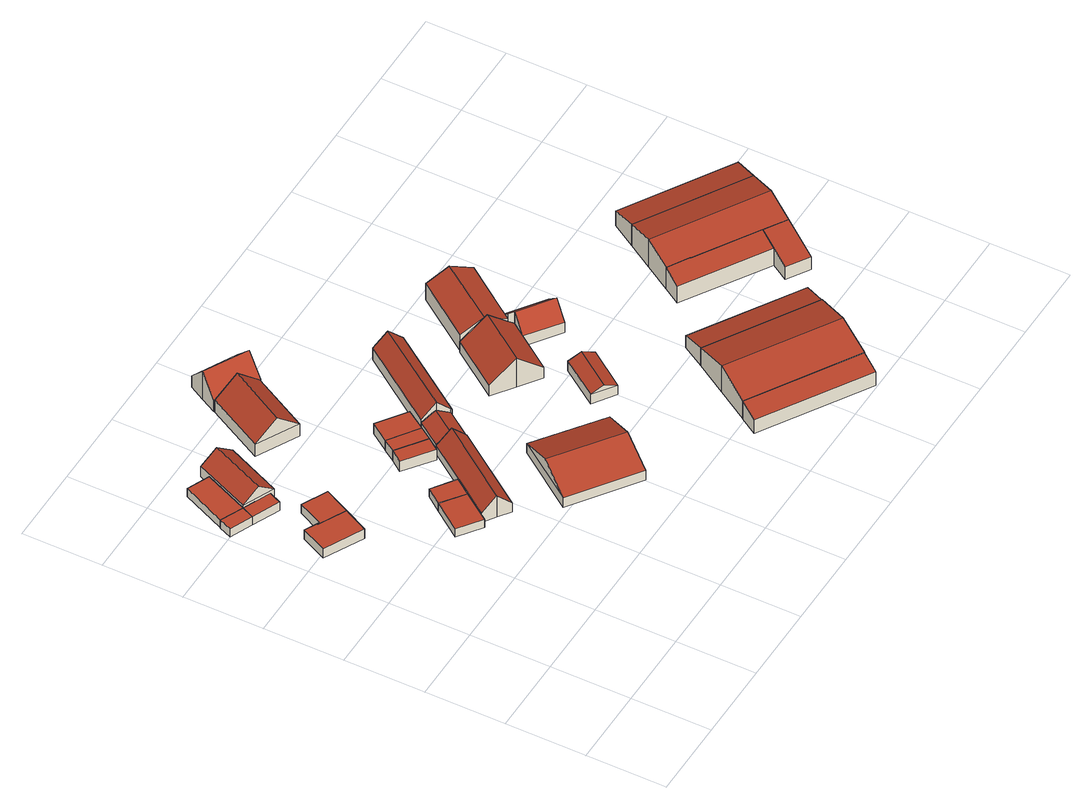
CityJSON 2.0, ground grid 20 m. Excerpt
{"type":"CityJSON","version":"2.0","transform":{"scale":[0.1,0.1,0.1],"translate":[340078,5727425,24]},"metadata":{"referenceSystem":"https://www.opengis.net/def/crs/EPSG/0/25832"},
"CityObjects":{
"building1":{"type":"Building","attributes":{"Geometrietyp2DReferenz":"3000","Gemeindeschluessel":"05170048","function":"51009_1610","roofType":"1000","measuredHeight":2.47},"geometry":[{"type":"Solid","lod":"2","boundaries":[[[[0,1,2,3]],[[4,5,1,0]],[[6,7,5,4]],[[3,2,7,6]],[[4,0,3,6]],[[1,5,7,2]]]],"semantics":{"surfaces":[{"type":"WallSurface"},{"type":"RoofSurface"},{"type":"GroundSurface"}],"values":[[0,0,0,0,1,2]]}}]},
"building2":{"type":"Building","attributes":{"Geometrietyp2DReferenz":"3000","Gemeindeschluessel":"05170048","function":"51009_1610","roofType":"1000","measuredHeight":2.8},"geometry":[{"type":"Solid","lod":"2","boundaries":[[[[8,9,10,11]],[[12,13,9,8]],[[14,15,13,12]],[[16,17,15,14]],[[18,19,17,16]],[[11,10,19,18]],[[16,14,12,8,11,18]],[[9,13,15,17,19,10]]]],"semantics":{"surfaces":[{"type":"WallSurface"},{"type":"RoofSurface"},{"type":"GroundSurface"}],"values":[[0,0,0,0,0,0,1,2]]}}]},
"building3":{"type":"Building","attributes":{"Geometrietyp2DReferenz":"3000","Gemeindeschluessel":"05170048","function":"51009_1610","roofType":"1000","measuredHeight":2.39},"geometry":[{"type":"Solid","lod":"2","boundaries":[[[[3,20,21,22]],[[6,23,20,3]],[[24,25,23,6]],[[22,21,25,24]],[[6,3,22,24]],[[20,23,25,21]]]],"semantics":{"surfaces":[{"type":"WallSurface"},{"type":"RoofSurface"},{"type":"GroundSurface"}],"values":[[0,0,0,0,1,2]]}}]},
"building4":{"type":"Building","attributes":{"Geometrietyp2DReferenz":"3000","Gemeindeschluessel":"05170048","function":"51009_1610","roofType":"1000","measuredHeight":2.48},"geometry":[{"type":"Solid","lod":"2","boundaries":[[[[26,27,2,3]],[[28,29,27,26]],[[0,1,29,28]],[[3,2,1,0]],[[28,26,3,0]],[[27,29,1,2]]]],"semantics":{"surfaces":[{"type":"WallSurface"},{"type":"RoofSurface"},{"type":"GroundSurface"}],"values":[[0,0,0,0,1,2]]}}]},
"building5":{"type":"Building","attributes":{"Geometrietyp2DReferenz":"3000","Gemeindeschluessel":"05170048","function":"31001_2463","roofType":"1000","measuredHeight":2.73},"address":[{"country":"Germany","locality":"Wesel","thoroughfareNumber":"119","thoroughfareName":"Obrighovener Straße"}],"geometry":[{"type":"Solid","lod":"2","boundaries":[[[[30,31,32,16]],[[33,34,31,30]],[[35,36,34,33]],[[11,37,36,35]],[[18,38,37,11]],[[16,32,38,18]],[[11,35,33,30,16,18]],[[31,34,36,37,38,32]]]],"semantics":{"surfaces":[{"type":"WallSurface"},{"type":"RoofSurface"},{"type":"GroundSurface"}],"values":[[0,0,0,0,0,0,1,2]]}}]},
"building6":{"type":"Building","attributes":{"Geometrietyp2DReferenz":"3000","Gemeindeschluessel":"05170048","function":"31001_2723","roofType":"3100","measuredHeight":6.41},"address":[{"country":"Germany","locality":"Wesel","thoroughfareNumber":"119","thoroughfareName":"Obrighovener Straße"}],"geometry":[{"type":"Solid","lod":"2","boundaries":[[[[39,40,41,42]],[[43,20,40,39]],[[44,45,20,43]],[[42,41,45,44]],[[39,46,43]],[[44,47,42]],[[42,47,46,39]],[[43,46,47,44]],[[40,20,45,41]]]],"semantics":{"surfaces":[{"type":"WallSurface"},{"type":"RoofSurface"},{"type":"GroundSurface"}],"values":[[0,0,0,0,0,0,1,1,2]]}}]},
"building7":{"type":"Building","attributes":{"Geometrietyp2DReferenz":"3000","Gemeindeschluessel":"05170048","function":"51009_1610","roofType":"1000","measuredHeight":2.46},"geometry":[{"type":"Solid","lod":"2","boundaries":[[[[48,49,50,51]],[[52,53,49,48]],[[54,55,53,52]],[[51,50,55,54]],[[52,48,51,54]],[[49,53,55,50]]]],"semantics":{"surfaces":[{"type":"WallSurface"},{"type":"RoofSurface"},{"type":"GroundSurface"}],"values":[[0,0,0,0,1,2]]}}]},
"building8":{"type":"Building","attributes":{"Geometrietyp2DReferenz":"3000","Gemeindeschluessel":"05170048","function":"51009_1610","roofType":"1000","measuredHeight":2.44},"geometry":[{"type":"Solid","lod":"2","boundaries":[[[[56,57,58,59]],[[51,50,57,56]],[[54,55,50,51]],[[59,58,55,54]],[[51,56,59,54]],[[57,50,55,58]]]],"semantics":{"surfaces":[{"type":"WallSurface"},{"type":"RoofSurface"},{"type":"GroundSurface"}],"values":[[0,0,0,0,1,2]]}}]},
"building9":{"type":"Building","attributes":{"Geometrietyp2DReferenz":"3000","Gemeindeschluessel":"05170048","function":"31001_2723","roofType":"3100","measuredHeight":6.35},"address":[{"country":"Germany","locality":"Wesel","thoroughfareNumber":"121","thoroughfareName":"Obrighovener Straße"}],"geometry":[{"type":"Solid","lod":"2","boundaries":[[[[60,61,62,63]],[[64,65,61,60]],[[66,67,65,64]],[[68,69,67,66]],[[70,71,69,68]],[[72,73,71,70]],[[74,75,73,72]],[[76,77,75,74]],[[63,62,77,76]],[[68,66,64,60,63,70]],[[76,74,72,70,63]],[[61,65,67,69,71,73,75,77,62]]]],"semantics":{"surfaces":[{"type":"WallSurface"},{"type":"RoofSurface"},{"type":"GroundSurface"}],"values":[[0,0,0,0,0,0,0,0,0,1,1,2]]}}]},
"building10":{"type":"Building","attributes":{"Geometrietyp2DReferenz":"3000","Gemeindeschluessel":"05170048","function":"51009_1610","roofType":"1000","measuredHeight":3.13},"geometry":[{"type":"Solid","lod":"2","boundaries":[[[[78,79,80,81]],[[82,83,79,78]],[[84,85,83,82]],[[81,80,85,84]],[[82,78,81,84]],[[79,83,85,80]]]],"semantics":{"surfaces":[{"type":"WallSurface"},{"type":"RoofSurface"},{"type":"GroundSurface"}],"values":[[0,0,0,0,1,2]]}}]},
"building11":{"type":"Building","attributes":{"Geometrietyp2DReferenz":"3000","Gemeindeschluessel":"05170048","function":"31001_2723","roofType":"1000","measuredHeight":3.04},"address":[{"country":"Germany","locality":"Wesel","thoroughfareNumber":"119","thoroughfareName":"Obrighovener Straße"}],"geometry":[{"type":"Solid","lod":"2","boundaries":[[[[81,80,86,87]],[[84,85,80,81]],[[88,89,85,84]],[[87,86,89,88]],[[84,81,87,88]],[[80,85,89,86]]]],"semantics":{"surfaces":[{"type":"WallSurface"},{"type":"RoofSurface"},{"type":"GroundSurface"}],"values":[[0,0,0,0,1,2]]}}]},
"building12":{"type":"Building","attributes":{"Geometrietyp2DReferenz":"3000","Gemeindeschluessel":"05170048","function":"31001_1210","roofType":"3100","measuredHeight":8.66},"address":[{"country":"Germany","locality":"Wesel","thoroughfareNumber":"119a","thoroughfareName":"Obrighovener Straße"}],"geometry":[{"type":"Solid","lod":"2","boundaries":[[[[90,91,92,93]],[[94,95,91,90]],[[96,97,95,94]],[[93,92,97,96]],[[90,98,94]],[[96,99,93]],[[93,99,98,90]],[[94,98,99,96]],[[91,95,97,92]]]],"semantics":{"surfaces":[{"type":"WallSurface"},{"type":"RoofSurface"},{"type":"GroundSurface"}],"values":[[0,0,0,0,0,0,1,1,2]]}}]},
"building13":{"type":"Building","attributes":{"Geometrietyp2DReferenz":"3000","Gemeindeschluessel":"05170048","function":"31001_2721","roofType":"3100","measuredHeight":6.44},"address":[{"country":"Germany","locality":"Wesel","thoroughfareNumber":"121","thoroughfareName":"Obrighovener Straße"}],"geometry":[{"type":"Solid","lod":"2","boundaries":[[[[100,101,102,103]],[[104,105,101,100]],[[106,107,105,104]],[[103,102,107,106]],[[100,108,104]],[[106,109,103]],[[103,109,108,100]],[[104,108,109,106]],[[101,105,107,102]]]],"semantics":{"surfaces":[{"type":"WallSurface"},{"type":"RoofSurface"},{"type":"GroundSurface"}],"values":[[0,0,0,0,0,0,1,1,2]]}}]},
"building14":{"type":"Building","attributes":{"Geometrietyp2DReferenz":"3000","Gemeindeschluessel":"05170048","function":"31001_2723","roofType":"1000","measuredHeight":2.98},"address":[{"country":"Germany","locality":"Wesel","thoroughfareNumber":"119","thoroughfareName":"Obrighovener Straße"}],"geometry":[{"type":"Solid","lod":"2","boundaries":[[[[110,111,112,113]],[[87,114,111,110]],[[88,115,114,87]],[[113,112,115,88]],[[87,110,113,88]],[[111,114,115,112]]]],"semantics":{"surfaces":[{"type":"WallSurface"},{"type":"RoofSurface"},{"type":"GroundSurface"}],"values":[[0,0,0,0,1,2]]}}]},
"building15":{"type":"Building","attributes":{"Geometrietyp2DReferenz":"3000","Gemeindeschluessel":"05170048","function":"31001_2720","roofType":"3100","measuredHeight":5.15},"address":[{"country":"Germany","locality":"Wesel","thoroughfareNumber":"121","thoroughfareName":"Obrighovener Straße"}],"geometry":[{"type":"Solid","lod":"2","boundaries":[[[[72,116,117,118]],[[119,120,116,72]],[[121,122,120,119]],[[118,117,122,121]],[[72,123,119]],[[121,124,118]],[[118,124,123,72]],[[119,123,124,121]],[[116,120,122,117]]]],"semantics":{"surfaces":[{"type":"WallSurface"},{"type":"RoofSurface"},{"type":"GroundSurface"}],"values":[[0,0,0,0,0,0,1,1,2]]}}]},
"building16":{"type":"Building","attributes":{"Geometrietyp2DReferenz":"3000","Gemeindeschluessel":"05170048","function":"31001_1210","roofType":"3100","measuredHeight":8.46},"address":[{"country":"Germany","locality":"Wesel","thoroughfareNumber":"119","thoroughfareName":"Obrighovener Straße"}],"geometry":[{"type":"Solid","lod":"2","boundaries":[[[[125,126,127,96]],[[128,129,126,125]],[[130,131,129,128]],[[132,133,131,130]],[[134,135,133,132]],[[136,137,135,134]],[[93,138,137,136]],[[96,127,138,93]],[[125,96,93,136,134,128]],[[132,130,128,134]],[[126,129,131,133,135,137,138,127]]]],"semantics":{"surfaces":[{"type":"WallSurface"},{"type":"RoofSurface"},{"type":"GroundSurface"}],"values":[[0,0,0,0,0,0,0,0,1,1,2]]}}]},
"building17":{"type":"Building","attributes":{"Geometrietyp2DReferenz":"3000","Gemeindeschluessel":"05170048","function":"31001_2720","roofType":"3100","measuredHeight":7.23},"address":[{"country":"Germany","locality":"Wesel","thoroughfareNumber":"121","thoroughfareName":"Obrighovener Straße"}],"geometry":[{"type":"Solid","lod":"2","boundaries":[[[[139,140,141,142]],[[143,144,140,139]],[[145,146,144,143]],[[147,148,146,145]],[[149,150,148,147]],[[151,152,150,149]],[[142,141,152,151]],[[145,143,139,147]],[[142,151,149,147,139]],[[140,144,146,148,150,152,141]]]],"semantics":{"surfaces":[{"type":"WallSurface"},{"type":"RoofSurface"},{"type":"GroundSurface"}],"values":[[0,0,0,0,0,0,0,1,1,2]]}}]},
"building18":{"type":"Building","attributes":{"Geometrietyp2DReferenz":"3000","Gemeindeschluessel":"05170048","function":"51009_1611","roofType":"3100","measuredHeight":4.42},"geometry":[{"type":"Solid","lod":"2","boundaries":[[[[153,154,155,156]],[[157,158,154,153]],[[159,160,158,157]],[[156,155,160,159]],[[153,161,157]],[[159,162,156]],[[156,162,161,153]],[[157,161,162,159]],[[154,158,160,155]]]],"semantics":{"surfaces":[{"type":"WallSurface"},{"type":"RoofSurface"},{"type":"GroundSurface"}],"values":[[0,0,0,0,0,0,1,1,2]]}}]},
"building19":{"type":"Building","attributes":{"Geometrietyp2DReferenz":"3000","Gemeindeschluessel":"05170048","function":"31001_2720","roofType":"2100","measuredHeight":5.5},"address":[{"country":"Germany","locality":"Wesel","thoroughfareNumber":"121","thoroughfareName":"Obrighovener Straße"}],"geometry":[{"type":"Solid","lod":"2","boundaries":[[[[163,164,165,166]],[[167,168,164,163]],[[169,170,168,167]],[[166,165,170,169]],[[167,163,166,169]],[[164,168,170,165]]]],"semantics":{"surfaces":[{"type":"WallSurface"},{"type":"RoofSurface"},{"type":"GroundSurface"}],"values":[[0,0,0,0,1,2]]}}]},
"building20":{"type":"Building","attributes":{"Gemeindeschluessel":"05170048","Geometrietyp2DReferenz":"3000","function":"31001_2054"},"address":[{"country":"Germany","locality":"Wesel","thoroughfareNumber":"121","thoroughfareName":"Obrighovener Straße"}],"children":["building20-1","building20-2"]},
"building20-1":{"type":"BuildingPart","attributes":{"roofType":"3100","measuredHeight":8.62},"parents":["building20"],"geometry":[{"type":"MultiSurface","lod":"2","boundaries":[[[171,172,173,174]],[[175,176,177,178]],[[179,180,176,175]],[[181,182,180,179]],[[183,184,182,181]],[[185,186,184,183]],[[174,173,186,185]],[[185,183,181,179,174]],[[175,178,187,171,174,179]],[[172,188,177,176,180,182,184,186,173]],[[171,187,188,172]],[[189,178,190]],[[191,189,190,177,192]],[[187,191,192,188]]],"semantics":{"surfaces":[{"type":"WallSurface"},{"type":"RoofSurface"},{"type":"GroundSurface"},{"type":"ClosureSurface"}],"values":[0,0,0,0,0,0,0,1,1,2,3,0,3,3]}}]},
"building20-2":{"type":"BuildingPart","attributes":{"roofType":"3100","measuredHeight":7.03},"parents":["building20"],"geometry":[{"type":"MultiSurface","lod":"2","boundaries":[[[193,194,195,196]],[[197,198,194,193]],[[190,177,198,197]],[[199,200,172,201]],[[196,195,200,199]],[[190,197,193,202]],[[196,199,201,203,202,193]],[[194,198,177,192,188,172,200,195]],[[202,191,189]],[[189,191,192,177,190]],[[202,203,187,191]],[[192,191,187,188]],[[203,201,171,187]],[[172,188,187,171]]],"semantics":{"surfaces":[{"type":"WallSurface"},{"type":"RoofSurface"},{"type":"GroundSurface"},{"type":"ClosureSurface"}],"values":[0,0,0,0,0,1,1,2,0,3,0,3,0,3]}}]},
"building21":{"type":"Building","attributes":{"Geometrietyp2DReferenz":"3000","Gemeindeschluessel":"05170048","function":"31001_1210","roofType":"3100","measuredHeight":7.87},"address":[{"country":"Germany","locality":"Wesel","thoroughfareNumber":"121","thoroughfareName":"Obrighovener Straße"}],"geometry":[{"type":"Solid","lod":"2","boundaries":[[[[204,205,206,207]],[[208,209,205,204]],[[210,211,209,208]],[[212,213,211,210]],[[214,215,213,212]],[[216,217,215,214]],[[207,206,217,216]],[[210,208,204,212]],[[207,216,214,212,204]],[[205,209,211,213,215,217,206]]]],"semantics":{"surfaces":[{"type":"WallSurface"},{"type":"RoofSurface"},{"type":"GroundSurface"}],"values":[[0,0,0,0,0,0,0,1,1,2]]}}]},
"building22":{"type":"Building","attributes":{"Geometrietyp2DReferenz":"3000","Gemeindeschluessel":"05170048","function":"31001_2720","roofType":"3100","measuredHeight":7.89},"address":[{"country":"Germany","locality":"Wesel","thoroughfareNumber":"121","thoroughfareName":"Obrighovener Straße"}],"geometry":[{"type":"Solid","lod":"2","boundaries":[[[[218,219,220,221]],[[166,222,219,218]],[[169,223,222,166]],[[224,225,223,169]],[[226,227,225,224]],[[228,229,227,226]],[[230,231,229,228]],[[221,220,231,230]],[[169,166,218,221,224]],[[230,228,226,224,221]],[[219,222,223,225,227,229,231,220]]]],"semantics":{"surfaces":[{"type":"WallSurface"},{"type":"RoofSurface"},{"type":"GroundSurface"}],"values":[[0,0,0,0,0,0,0,0,1,1,2]]}}]},
"building23":{"type":"Building","attributes":{"Geometrietyp2DReferenz":"3000","Gemeindeschluessel":"05170048","function":"31001_2464","roofType":"2100","measuredHeight":5.36},"address":[{"country":"Germany","locality":"Wesel","thoroughfareNumber":"121","thoroughfareName":"Obrighovener Straße"}],"geometry":[{"type":"Solid","lod":"2","boundaries":[[[[232,233,227,234]],[[235,236,233,232]],[[237,229,236,235]],[[234,227,229,237]],[[235,232,234,237]],[[233,236,229,227]]]],"semantics":{"surfaces":[{"type":"WallSurface"},{"type":"RoofSurface"},{"type":"GroundSurface"}],"values":[[0,0,0,0,1,2]]}}]},
"building24":{"type":"Building","attributes":{"Geometrietyp2DReferenz":"3000","Gemeindeschluessel":"05170048","function":"51009_1610","roofType":"2100","measuredHeight":6.52},"geometry":[{"type":"Solid","lod":"2","boundaries":[[[[238,239,240,241]],[[242,243,239,238]],[[244,245,243,242]],[[246,247,245,244]],[[248,249,247,246]],[[241,240,249,248]],[[246,244,242,238,241,248]],[[239,243,245,247,249,240]]]],"semantics":{"surfaces":[{"type":"WallSurface"},{"type":"RoofSurface"},{"type":"GroundSurface"}],"values":[[0,0,0,0,0,0,1,2]]}}]},
"building25":{"type":"Building","attributes":{"Gemeindeschluessel":"05170048","Geometrietyp2DReferenz":"3000","function":"31001_1220"},"address":[{"country":"Germany","locality":"Wesel","thoroughfareNumber":"121","thoroughfareName":"Obrighovener Straße"}],"children":["building25-1","building25-2"]},
"building25-1":{"type":"BuildingPart","attributes":{"roofType":"3100","measuredHeight":8.57},"parents":["building25"],"geometry":[{"type":"Solid","lod":"2","boundaries":[[[[250,243,245,244]],[[251,239,243,250]],[[252,253,239,251]],[[254,255,253,252]],[[256,257,255,254]],[[258,259,257,256]],[[260,261,259,258]],[[244,245,247,262]],[[256,254,252,258]],[[251,250,244,262,260,258,252]],[[243,239,253,255,257,259,261,247,245]],[[260,262,247,261]]]],"semantics":{"surfaces":[{"type":"WallSurface"},{"type":"RoofSurface"},{"type":"GroundSurface"},{"type":"ClosureSurface"}],"values":[[0,0,0,0,0,0,0,0,1,1,2,3]]}}]},
"building25-2":{"type":"BuildingPart","attributes":{"roofType":"2100","measuredHeight":6.54},"parents":["building25"],"geometry":[{"type":"Solid","lod":"2","boundaries":[[[[262,247,263,264]],[[265,266,261,260]],[[264,263,266,265]],[[260,262,264,265]],[[247,261,266,263]],[[261,247,262,260]]]],"semantics":{"surfaces":[{"type":"WallSurface"},{"type":"RoofSurface"},{"type":"GroundSurface"},{"type":"ClosureSurface"}],"values":[[0,0,0,1,2,3]]}}]},
"building26":{"type":"Building","attributes":{"Geometrietyp2DReferenz":"3000","Gemeindeschluessel":"05170048","function":"31001_1220","roofType":"2100","measuredHeight":6.46},"address":[{"country":"Germany","locality":"Wesel","thoroughfareNumber":"121","thoroughfareName":"Obrighovener Straße"}],"geometry":[{"type":"Solid","lod":"2","boundaries":[[[[267,268,255,269]],[[270,271,268,267]],[[272,257,271,270]],[[269,255,257,272]],[[270,267,269,272]],[[268,271,257,255]]]],"semantics":{"surfaces":[{"type":"WallSurface"},{"type":"RoofSurface"},{"type":"GroundSurface"}],"values":[[0,0,0,0,1,2]]}}]}
},
"vertices":[
[63,974,31],[63,974,6],[77,1005,6],[77,1005,31],[7,998,31],[7,998,6],[21,1030,31],[21,1030,6],
[148,743,31],[148,743,3],[179,805,3],[179,805,31],[51,792,31],[51,792,3],[83,856,31],[83,856,3],[113,841,31],[113,841,3],[112,839,31],[112,839,3],
[77,1005,7],[125,1116,7],[125,1116,31],[21,1030,7],[70,1140,31],[70,1140,7],
[145,976,31],[145,976,6],[131,944,31],[131,944,6],
[118,839,31],[118,839,4],[113,841,4],[148,900,31],[148,900,4],[211,869,31],[211,869,4],[179,805,4],[112,839,4],
[155,971,38],[155,971,7],[215,1108,7],[215,1108,38],[77,1005,38],[137,1144,38],[137,1144,7],[116,988,71],[176,1126,71],
[306,533,25],[306,533,1],[357,604,1],[357,604,25],[250,574,25],[250,574,1],[301,645,25],[301,645,1],
[386,644,25],[386,644,1],[330,684,1],[330,684,25],
[315,545,30],[315,545,3],[345,524,3],[345,524,67],[325,560,30],[325,560,3],[361,609,30],[361,609,3],[450,733,30],[450,733,3],[480,712,67],[480,712,3],[508,693,33],[508,693,3],[510,691,30],[510,691,3],[375,503,30],[375,503,3],
[435,724,34],[435,724,3],[457,754,3],[457,754,34],[364,776,34],[364,776,3],[386,806,34],[386,806,3],
[478,785,3],[478,785,34],[406,835,34],[406,835,3],
[351,1017,43],[351,1017,7],[428,1159,7],[428,1159,43],[249,1071,43],[249,1071,7],[326,1214,43],[326,1214,7],[300,1044,94],[377,1187,94],
[708,446,32],[708,446,3],[549,564,3],[549,564,32],[602,298,32],[602,298,3],[441,413,32],[441,413,3],[655,372,67],[495,488,67],
[509,832,34],[509,832,4],[439,882,4],[439,882,34],[478,785,4],[406,835,4],
[508,693,4],[551,753,4],[551,753,33],[450,733,33],[450,733,4],[493,794,33],[493,794,4],[479,713,55],[522,774,55],
[324,1215,43],[324,1215,9],[326,1214,9],[345,1255,94],[345,1255,9],[366,1294,43],[366,1294,9],[472,1238,43],[472,1238,9],[451,1198,94],[451,1198,9],[430,1158,43],[430,1158,9],[428,1159,9],
[524,773,77],[524,773,5],[551,753,5],[551,753,43],[493,794,40],[493,794,5],[635,994,40],[635,994,5],[665,973,77],[665,973,5],[695,952,40],[695,952,5],[554,752,40],[554,752,5],
[800,477,33],[800,477,5],[866,570,5],[866,570,33],[746,515,33],[746,515,5],[812,608,33],[812,608,5],[773,496,49],[839,589,49],
[1099,3,44],[1099,3,3],[1126,47,3],[1126,47,58],[841,161,44],[841,161,3],[868,205,58],[868,205,3],
[839,771,52],[839,771,8],[798,801,8],[798,801,94],[764,641,40],[764,641,8],[826,728,8],[826,728,40],[711,679,94],[711,679,8],[658,717,40],[658,717,8],[745,839,40],[745,839,8],[746,838,40],[746,838,8],[851,763,40],[851,763,8],[826,729,40],[826,728,39],[849,760,40],[849,760,8],
[930,701,78],[930,701,8],[953,734,8],[953,734,39],[907,669,39],[907,669,8],[860,801,39],[860,801,8],[839,771,75],[849,760,78],[851,763,75],
[792,805,88],[792,805,10],[839,771,10],[839,771,59],[746,838,59],[746,838,10],[847,981,59],[847,981,10],[894,948,88],[894,948,10],[941,914,59],[941,914,10],[860,801,59],[860,801,10],
[1127,47,58],[1127,47,4],[1175,127,4],[1175,127,83],[1126,47,4],[868,205,4],[917,285,83],[917,285,4],[966,364,58],[966,364,4],[1224,207,58],[1224,207,4],[1224,206,58],[1224,206,4],
[999,419,40],[999,419,4],[966,364,57],[1257,261,40],[1257,261,4],[1224,207,57],
[1136,545,69],[1136,545,3],[1110,502,3],[1110,502,54],[1188,514,69],[1188,514,3],[1187,513,68],[1187,513,3],[1340,419,69],[1340,419,3],[1313,376,54],[1313,376,3],
[1188,514,68],[1136,545,68],[1176,610,88],[1176,610,3],[1216,675,68],[1216,675,3],[1476,517,68],[1476,517,3],[1436,451,88],[1436,451,3],[1395,385,68],[1395,385,3],[1340,419,68],
[1287,333,3],[1287,333,41],[1342,299,41],[1342,299,3],
[1253,735,48],[1253,735,3],[1216,675,67],[1513,576,48],[1513,576,3],[1476,517,67]
]}
